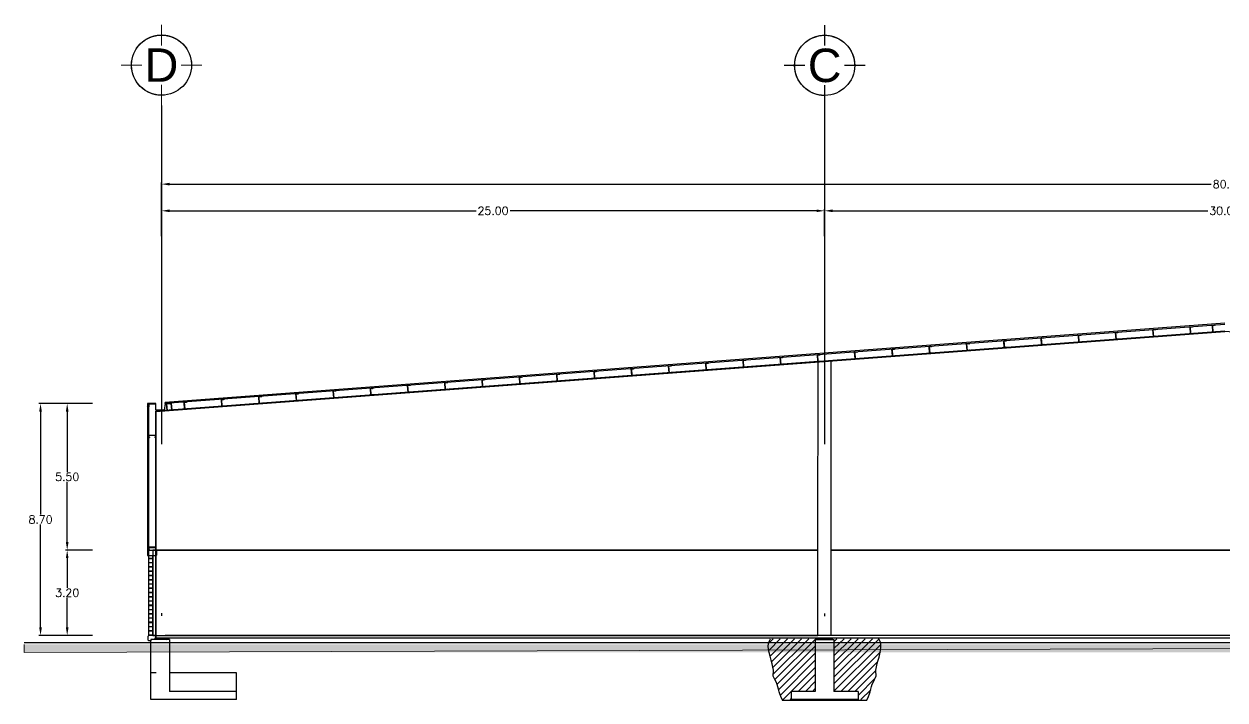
# Model space of a CAD drawing. Header units: millimetres. Extents: x -3 to 3438, y -2371 to 140.
# Drawn here: x 1063.23 to 1108.26, y -17.01 to 8.35 of the extents above; entities that cross this region are included whole.
import ezdxf
from ezdxf.enums import TextEntityAlignment as Align

# ---------------------------------------------------------------- set-up
doc = ezdxf.new("R2010")
doc.units = ezdxf.units.MM
doc.linetypes.add('DASHDOT', pattern=[25.4, 12.7, -6.35, 0, -6.35])
doc.layers.get('0').update_dxf_attribs({"color": 3})
for name, color, linetype in [('1- 1', 1, 'Continuous'), ('1- 2', 223, 'Continuous'), ('1- 3', 3, 'Continuous'), ('dim-75', 2, 'Continuous'), ('ejes', 140, 'DASHDOT'), ('hatch', 9, 'Continuous'), ('MARCO', 254, 'Continuous'), ('proy ante', 7, 'Continuous')]:
    doc.layers.add(name, color=color, linetype=linetype)
doc.layers.add('2', color=223, linetype='Continuous', lineweight=5)
doc.layers.add('3', color=3, linetype='Continuous', lineweight=30)
doc.styles.add('ALA', font='arial.ttf')
doc.styles.get("Standard").update_dxf_attribs({"font": 'arial.ttf'})
doc.styles.add('TEXTOS', font='romans.shx')
doc.dimstyles.new('DIM-75P', dxfattribs={"dimtxt": 0.3, "dimasz": 0.3, "dimexe": 0.0675, "dimexo": 0.0468, "dimgap": 0.0375, "dimtad": 0, "dimtih": 1, "dimtoh": 1, "dimzin": 0, "dimdsep": 46, "dimtxsty": 'TEXTOS', "dimcen": 0.3, "dimclrd": 1, "dimclre": 1, "dimclrt": 2, "dimadec": 0, "dimazin": 0, "dimtfac": 1, "dimtmove": 1, "dimatfit": 3, "dimldrblk": 'flecha', "dimfxl": 0.045, "dimtolj": 1, "dimtzin": 0, "dimlwd": -1, "dimlwe": -1, "dimarcsym": 0})

# ---------------------------------------------------------------- blocks, each defined once
blk = doc.blocks.new('ejeh')
at = {"layer": 'ejes', "const_width": 0.02}
for points in [[(0, 1.348), (0, 1)], [(-0.326, 0.674), (-0.674, 0.674)], [(0.326, 0.674), (0.674, 0.674)], [(0, 0), (0, 0.348)]]:
    blk.add_lwpolyline(points, dxfattribs=at)
blk.add_lwpolyline([(0, 0.174, -2.414214), (0.5, 0.674, 1)], format="xyb", dxfattribs=at)
at = {"layer": 'ejes'}
blk.add_circle((0, 0.674), 0.5, dxfattribs=at)
blk.add_attdef('X', text='', height=0.556, dxfattribs=at).set_placement((0, 0.674), align=Align.MIDDLE_CENTER)
blk = doc.blocks.new('*D92')
at = {"layer": 'Defpoints', "color": 0, "transparency": 16777216}
for p in [(1148.378, 2.343), (1068.381, 0.343), (1148.378, 0.343)]:
    blk.add_point(p, dxfattribs=at)
at = {"layer": 'dim-75', "color": 1, "transparency": 16777216}
for p, q in [((1068.381, 0.39), (1068.381, 2.41)), ((1068.681, 2.343), (1107.742, 2.343)), ((1148.078, 2.343), (1109.017, 2.343)), ((1148.378, 0.39), (1148.378, 2.41))]:
    blk.add_line(p, q, dxfattribs=at)
for points in [[(1068.681, 2.393), (1068.681, 2.293), (1068.381, 2.343)], [(1148.078, 2.393), (1148.078, 2.293), (1148.378, 2.343)]]:
    blk.add_solid(points, dxfattribs=at)
at = {"layer": 'dim-75', "color": 2, "transparency": 16777216, "insert": (1108.379, 2.343), "char_height": 0.3, "attachment_point": 5, "style": 'TEXTOS'}
blk.add_mtext('\\A1;80.00', dxfattribs=at)
blk = doc.blocks.new('flecha')
at = {"ltscale": 6}
for points in [[(-0.02, 0.03), (-0.11, 0.13), (-0.12, 0.05), (-0.12, 0.21)], [(-0.02, -0.03), (-0.11, -0.13), (-0.12, -0.05), (-0.12, -0.21)]]:
    blk.add_hatch(color=256, dxfattribs=at).paths.add_polyline_path(points)
for p, q in [((0.01, -0.02), (-0.14, 0.24)), ((0.01, 0.02), (-0.14, -0.24)), ((-0.13, 0.24), (-0.13, 0.03)), ((-0.13, 0.03), (-0.1, 0.12)), ((0, 0), (-0.1, 0.12)), ((0, 0), (-0.1, -0.12)), ((-0.13, -0.02), (-0.13, -0.24)), ((-0.13, -0.02), (-0.1, -0.12))]:
    blk.add_line(p, q, dxfattribs=at)
for points in [[(-0.02, 0.03), (-0.11, 0.13), (-0.12, 0.05), (-0.12, 0.21)], [(-0.02, -0.03), (-0.11, -0.13), (-0.12, -0.05), (-0.12, -0.21)]]:
    blk.add_lwpolyline(points, close=True, dxfattribs=at)
blk = doc.blocks.new('*D94')
at = {"layer": 'Defpoints', "color": 0, "transparency": 16777216}
for p in [(1093.246, 1.343), (1093.246, 0.343), (1123.254, 0.343)]:
    blk.add_point(p, dxfattribs=at)
at = {"layer": 'dim-75', "color": 1, "transparency": 16777216}
for p, q in [((1093.246, 0.39), (1093.246, 1.41)), ((1123.254, 0.39), (1123.254, 1.41)), ((1093.546, 1.343), (1107.612, 1.343)), ((1122.954, 1.343), (1108.887, 1.343))]:
    blk.add_line(p, q, dxfattribs=at)
for points in [[(1093.546, 1.393), (1093.546, 1.293), (1093.246, 1.343)], [(1122.954, 1.393), (1122.954, 1.293), (1123.254, 1.343)]]:
    blk.add_solid(points, dxfattribs=at)
at = {"layer": 'dim-75', "color": 2, "transparency": 16777216, "insert": (1108.25, 1.343), "char_height": 0.3, "attachment_point": 5, "style": 'TEXTOS'}
blk.add_mtext('\\A1;30.00', dxfattribs=at)
blk = doc.blocks.new('*D95')
at = {"layer": 'Defpoints', "color": 0, "transparency": 16777216}
for p in [(1068.381, 1.343), (1068.381, 0.343), (1093.246, 0.343)]:
    blk.add_point(p, dxfattribs=at)
at = {"layer": 'dim-75', "color": 1, "transparency": 16777216}
for p, q in [((1068.381, 0.39), (1068.381, 1.41)), ((1093.246, 0.39), (1093.246, 1.41)), ((1068.681, 1.343), (1080.176, 1.343)), ((1092.946, 1.343), (1081.451, 1.343))]:
    blk.add_line(p, q, dxfattribs=at)
for points in [[(1068.681, 1.393), (1068.681, 1.293), (1068.381, 1.343)], [(1092.946, 1.393), (1092.946, 1.293), (1093.246, 1.343)]]:
    blk.add_solid(points, dxfattribs=at)
at = {"layer": 'dim-75', "color": 2, "transparency": 16777216, "insert": (1080.813, 1.343), "char_height": 0.3, "attachment_point": 5, "style": 'TEXTOS'}
blk.add_mtext('\\A1;25.00', dxfattribs=at)
blk = doc.blocks.new('*D99')
at = {"layer": 'Defpoints', "color": 0, "transparency": 16777216}
for p in [(1065.845, -5.891), (1063.845, -14.591), (1065.845, -14.591)]:
    blk.add_point(p, dxfattribs=at)
at = {"layer": 'dim-75', "color": 1, "transparency": 16777216}
for p, q in [((1065.798, -5.891), (1063.777, -5.891)), ((1063.845, -6.191), (1063.845, -10.053)), ((1063.845, -14.291), (1063.845, -10.428)), ((1065.798, -14.591), (1063.777, -14.591))]:
    blk.add_line(p, q, dxfattribs=at)
for points in [[(1063.795, -6.191), (1063.895, -6.191), (1063.845, -5.891)], [(1063.795, -14.291), (1063.895, -14.291), (1063.845, -14.591)]]:
    blk.add_solid(points, dxfattribs=at)
at = {"layer": 'dim-75', "color": 2, "transparency": 16777216, "insert": (1063.845, -10.241), "char_height": 0.3, "attachment_point": 5, "style": 'TEXTOS'}
blk.add_mtext('\\A1;8.70', dxfattribs=at)
blk = doc.blocks.new('*D100')
at = {"layer": 'Defpoints', "color": 0, "transparency": 16777216}
for p in [(1064.845, -11.391), (1065.845, -11.391), (1065.845, -14.591)]:
    blk.add_point(p, dxfattribs=at)
at = {"layer": 'dim-75', "color": 1, "transparency": 16777216}
for p, q in [((1065.798, -11.391), (1064.777, -11.391)), ((1064.845, -11.691), (1064.845, -12.803)), ((1064.845, -14.291), (1064.845, -13.178)), ((1065.798, -14.591), (1064.777, -14.591))]:
    blk.add_line(p, q, dxfattribs=at)
for points in [[(1064.795, -11.691), (1064.895, -11.691), (1064.845, -11.391)], [(1064.795, -14.291), (1064.895, -14.291), (1064.845, -14.591)]]:
    blk.add_solid(points, dxfattribs=at)
at = {"layer": 'dim-75', "color": 2, "transparency": 16777216, "insert": (1064.845, -12.991), "char_height": 0.3, "attachment_point": 5, "style": 'TEXTOS'}
blk.add_mtext('\\A1;3.20', dxfattribs=at)
blk = doc.blocks.new('*D101')
at = {"layer": 'Defpoints', "color": 0, "transparency": 16777216}
for p in [(1064.845, -5.891), (1065.845, -5.891), (1065.845, -11.391)]:
    blk.add_point(p, dxfattribs=at)
at = {"layer": 'dim-75', "color": 1, "transparency": 16777216}
for p, q in [((1065.798, -5.891), (1064.777, -5.891)), ((1064.845, -6.191), (1064.845, -8.453)), ((1064.845, -11.091), (1064.845, -8.828)), ((1065.798, -11.391), (1064.777, -11.391))]:
    blk.add_line(p, q, dxfattribs=at)
for points in [[(1064.795, -6.191), (1064.895, -6.191), (1064.845, -5.891)], [(1064.795, -11.091), (1064.895, -11.091), (1064.845, -11.391)]]:
    blk.add_solid(points, dxfattribs=at)
at = {"layer": 'dim-75', "color": 2, "transparency": 16777216, "insert": (1064.845, -8.641), "char_height": 0.3, "attachment_point": 5, "style": 'TEXTOS'}
blk.add_mtext('\\A1;5.50', dxfattribs=at)

msp = doc.modelspace()

# ---------------------------------------------------------------- hatches: boundary and pattern name
at = {"layer": 'proy ante'}
for points in [[(1063.226, -14.929), (1063.226, -15.23), (1155.564, -14.929)], [(1063.226, -15.23), (1155.564, -14.929), (1155.564, -15.23)]]:
    msp.add_hatch(color=256, dxfattribs=at).paths.add_polyline_path(points)

# ---------------------------------------------------------------- linework, layer by layer
at = {"layer": '1- 1', "lineweight": 25}
for points in [[(1108.257, -2.876), (1068.518, -5.846)], [(1108.257, -2.923), (1068.518, -5.893), (1068.518, -5.846)], [(1108.257, -3.176), (1068.163, -6.177)], [(1108.257, -3.2), (1068.163, -6.201)], [(1067.855, -5.893), (1067.855, -11.596), (1067.902, -11.596)], [(1067.855, -5.893), (1067.902, -5.893)], [(1067.902, -11.596), (1067.902, -5.893)], [(1068.163, -7.078), (1068.163, -6.177)], [(1068.186, -7.078), (1068.186, -6.201)], [(1068.163, -14.692), (1068.163, -7.094)], [(1068.186, -14.692), (1068.186, -7.094)], [(1068.147, -11.375), (1068.155, -11.375), (1068.163, -11.367), (1068.163, -11.288), (1068.155, -11.28), (1067.91, -11.28), (1067.91, -11.375), (1067.926, -11.375), (1067.926, -11.367), (1067.91, -11.367), (1067.91, -11.288), (1068.155, -11.288)], [(1067.91, -14.598), (1067.91, -11.391)], [(1067.91, -11.391), (1068.186, -11.391), (1068.21, -11.414)], [(1067.91, -11.596), (1068.186, -11.596), (1068.21, -11.564)], [(1068.06, -11.699), (1067.91, -11.699)], [(1068.06, -14.598), (1068.06, -11.596)], [(1068.155, -11.367), (1068.147, -11.367), (1068.147, -11.375)], [(1068.163, -11.288), (1068.163, -11.367)], [(1068.21, -11.564), (1068.21, -11.414)], [(1068.06, -11.715), (1067.91, -11.715)], [(1068.06, -11.865), (1067.91, -11.865)], [(1068.06, -11.873), (1067.91, -11.873)], [(1068.06, -12.023), (1067.91, -12.023)], [(1068.06, -12.03), (1067.91, -12.03)], [(1068.06, -12.181), (1067.91, -12.181)], [(1068.06, -12.196), (1067.91, -12.196)], [(1068.06, -12.346), (1067.91, -12.346)], [(1068.06, -12.354), (1067.91, -12.354)], [(1068.06, -12.504), (1067.91, -12.504)], [(1068.06, -12.512), (1067.91, -12.512)], [(1068.06, -12.662), (1067.91, -12.662)], [(1068.06, -12.67), (1067.91, -12.67)], [(1068.06, -12.82), (1067.91, -12.82)], [(1068.06, -12.836), (1067.91, -12.836)], [(1068.06, -12.986), (1067.91, -12.986)], [(1068.06, -12.994), (1067.91, -12.994)], [(1068.06, -13.144), (1067.91, -13.144)], [(1068.06, -13.152), (1067.91, -13.152)], [(1068.06, -13.302), (1067.91, -13.302)], [(1068.06, -13.31), (1067.91, -13.31)], [(1068.06, -13.46), (1067.91, -13.46)], [(1068.06, -13.476), (1067.91, -13.476)], [(1068.06, -13.626), (1067.91, -13.626)], [(1068.06, -13.634), (1067.91, -13.634)], [(1068.06, -13.784), (1067.91, -13.784)], [(1068.06, -13.792), (1067.91, -13.792)], [(1068.06, -13.942), (1067.91, -13.942)], [(1068.06, -13.95), (1067.91, -13.95)], [(1068.06, -14.1), (1067.91, -14.1)], [(1068.06, -14.116), (1067.91, -14.116)], [(1068.06, -14.266), (1067.91, -14.266)], [(1068.06, -14.274), (1067.91, -14.274)], [(1067.886, -14.621), (1067.91, -14.598)], [(1068.06, -14.424), (1067.91, -14.424)], [(1068.06, -14.432), (1067.91, -14.432)], [(1068.06, -14.582), (1067.91, -14.582)], [(1068.186, -14.598), (1067.91, -14.598)]]:
    msp.add_lwpolyline(points, dxfattribs=at)
at = {"layer": '1- 2', "lineweight": 25}
for points in [[(1093.25, -5.222), (1093.25, -2.718)], [(1105.556, -3.121), (1105.635, -3.113)], [(1105.556, -3.121), (1105.556, -3.128)], [(1105.635, -3.121), (1105.556, -3.121)], [(1105.572, -3.373), (1105.556, -3.128)], [(1105.556, -3.128), (1105.572, -3.373), (1105.659, -3.365), (1105.659, -3.35)], [(1105.643, -3.121), (1105.635, -3.113)], [(1106.97, -3.271), (1106.97, -3.263), (1106.946, -3.018)], [(1106.954, -3.018), (1106.946, -3.018)], [(1106.954, -3.018), (1107.033, -3.01), (1107.041, -3.018)], [(1107.033, -3.01), (1106.954, -3.018), (1106.97, -3.263)], [(1107.033, -3.01), (1107.033, -3.002)], [(1107.041, -3.018), (1107.041, -3.026), (1107.033, -3.018)], [(1107.791, -2.955), (1107.87, -2.947)], [(1107.87, -2.955), (1107.87, -2.947), (1107.791, -2.955)], [(1107.791, -2.955), (1107.791, -2.963)], [(1107.807, -3.207), (1107.791, -2.963)], [(1107.791, -2.963), (1107.807, -3.207)], [(1107.878, -2.955), (1107.878, -2.947), (1107.87, -2.947)], [(1099.971, -3.539), (1099.964, -3.539), (1099.964, -3.547)], [(1099.979, -3.792), (1099.964, -3.547)], [(1099.964, -3.547), (1099.987, -3.792), (1100.066, -3.784), (1100.066, -3.768)], [(1099.971, -3.539), (1100.05, -3.531)], [(1099.971, -3.547), (1099.971, -3.539)], [(1100.05, -3.539), (1100.05, -3.531)], [(1101.362, -3.437), (1101.362, -3.429)], [(1101.377, -3.681), (1101.362, -3.437), (1101.37, -3.437)], [(1101.362, -3.437), (1101.385, -3.681)], [(1101.37, -3.437), (1101.449, -3.429), (1101.449, -3.437)], [(1101.449, -3.429), (1101.37, -3.437)], [(1101.449, -3.429), (1101.449, -3.421)], [(1102.776, -3.579), (1102.776, -3.587), (1102.783, -3.587)], [(1102.862, -3.579), (1102.783, -3.587)], [(1102.862, -3.563), (1102.862, -3.571)], [(1102.862, -3.571), (1102.862, -3.563)], [(1102.862, -3.579), (1102.862, -3.571)], [(1104.174, -3.476), (1104.158, -3.231), (1104.158, -3.223)], [(1104.158, -3.231), (1104.158, -3.223), (1104.237, -3.223)], [(1104.237, -3.223), (1104.158, -3.231), (1104.174, -3.476)], [(1104.174, -3.476), (1104.182, -3.476)], [(1104.182, -3.476), (1104.261, -3.468), (1104.261, -3.452)], [(1104.261, -3.476), (1104.182, -3.476)], [(1104.245, -3.223), (1104.237, -3.223)], [(1104.261, -3.452), (1104.261, -3.468)], [(1104.261, -3.476), (1104.261, -3.468)], [(1105.572, -3.373), (1105.58, -3.373)], [(1105.659, -3.35), (1105.659, -3.365), (1105.58, -3.373)], [(1107.049, -3.263), (1106.97, -3.271), (1106.97, -3.263)], [(1106.97, -3.271), (1107.049, -3.263)], [(1107.057, -3.247), (1107.057, -3.263), (1107.049, -3.263)], [(1107.057, -3.263), (1107.057, -3.247)], [(1107.057, -3.263), (1107.057, -3.255)], [(1107.807, -3.207), (1107.815, -3.207)], [(1107.894, -3.184), (1107.894, -3.2), (1107.815, -3.207)], [(1107.815, -3.207), (1107.894, -3.2), (1107.894, -3.184)], [(1107.815, -3.2), (1107.815, -3.192)], [(1094.379, -3.958), (1094.371, -3.966)], [(1094.482, -4.187), (1094.482, -4.203), (1094.395, -4.211), (1094.371, -3.966)], [(1094.379, -3.958), (1094.458, -3.95)], [(1094.466, -3.958), (1094.466, -3.974), (1094.458, -3.958), (1094.379, -3.958)], [(1094.379, -3.966), (1094.395, -4.211), (1094.474, -4.203)], [(1094.466, -3.958), (1094.458, -3.95)], [(1095.769, -3.855), (1095.769, -3.847)], [(1095.793, -4.108), (1095.793, -4.1), (1095.769, -3.855), (1095.777, -3.855)], [(1095.777, -3.855), (1095.856, -3.847), (1095.864, -3.855)], [(1095.856, -3.847), (1095.777, -3.855), (1095.793, -4.1)], [(1095.856, -3.847), (1095.856, -3.839)], [(1095.864, -3.855), (1095.864, -3.863), (1095.856, -3.863), (1095.856, -3.855)], [(1097.167, -3.752), (1097.167, -3.745)], [(1097.183, -3.997), (1097.167, -3.752), (1097.175, -3.752)], [(1097.167, -3.752), (1097.191, -3.997)], [(1097.27, -3.997), (1097.191, -4.005), (1097.183, -3.997)], [(1097.191, -4.005), (1097.191, -3.997)], [(1097.191, -4.005), (1097.27, -3.997)], [(1097.27, -3.989), (1097.27, -3.982), (1097.278, -3.982)], [(1097.27, -3.997), (1097.278, -3.997), (1097.278, -3.989)], [(1097.278, -3.982), (1097.278, -3.989)], [(1098.668, -3.895), (1098.589, -3.895), (1098.565, -3.65), (1098.573, -3.642)], [(1098.565, -3.65), (1098.565, -3.642)], [(1098.565, -3.65), (1098.589, -3.895), (1098.668, -3.887)], [(1098.573, -3.642), (1098.652, -3.642), (1098.66, -3.658), (1098.652, -3.658), (1098.652, -3.642), (1098.573, -3.65)], [(1098.676, -3.887), (1098.668, -3.871), (1098.676, -3.871)], [(1098.668, -3.895), (1098.676, -3.895), (1098.676, -3.887)], [(1098.676, -3.871), (1098.676, -3.887)], [(1100.066, -3.784), (1099.987, -3.792), (1099.979, -3.792)], [(1099.987, -3.792), (1099.987, -3.784)], [(1100.066, -3.768), (1100.074, -3.784)], [(1100.066, -3.784), (1100.074, -3.784)], [(1101.464, -3.681), (1101.385, -3.689), (1101.377, -3.681)], [(1101.385, -3.689), (1101.464, -3.681), (1101.464, -3.666), (1101.472, -3.666)], [(1101.385, -3.689), (1101.385, -3.681)], [(1101.472, -3.666), (1101.472, -3.681), (1101.464, -3.681)], [(1101.472, -3.681), (1101.472, -3.673)], [(1087.491, -4.732), (1087.412, -4.732), (1087.388, -4.487), (1087.396, -4.479)], [(1087.388, -4.487), (1087.388, -4.479)], [(1087.396, -4.479), (1087.483, -4.479)], [(1087.483, -4.479), (1087.483, -4.495), (1087.475, -4.495), (1087.475, -4.479), (1087.396, -4.487), (1087.412, -4.732), (1087.491, -4.724)], [(1087.475, -4.479), (1087.475, -4.471)], [(1088.794, -4.376), (1088.787, -4.376), (1088.787, -4.384)], [(1088.802, -4.629), (1088.787, -4.384)], [(1088.787, -4.384), (1088.81, -4.629), (1088.889, -4.621), (1088.889, -4.606), (1088.897, -4.606)], [(1088.794, -4.376), (1088.873, -4.369), (1088.873, -4.376)], [(1088.794, -4.384), (1088.794, -4.376)], [(1088.873, -4.369), (1088.873, -4.361)], [(1090.2, -4.519), (1090.185, -4.274), (1090.272, -4.266), (1090.272, -4.274)], [(1090.272, -4.266), (1090.185, -4.274)], [(1090.185, -4.274), (1090.208, -4.519)], [(1090.193, -4.274), (1090.193, -4.266)], [(1090.208, -4.527), (1090.287, -4.519), (1090.287, -4.503)], [(1090.272, -4.266), (1090.272, -4.258)], [(1090.287, -4.503), (1090.295, -4.519)], [(1091.599, -4.416), (1091.583, -4.171), (1091.662, -4.163)], [(1091.662, -4.163), (1091.583, -4.171), (1091.599, -4.416)], [(1091.599, -4.416), (1091.599, -4.424), (1091.606, -4.424)], [(1091.685, -4.416), (1091.606, -4.424)], [(1091.606, -4.416), (1091.685, -4.416)], [(1091.67, -4.163), (1091.662, -4.163)], [(1091.685, -4.4), (1091.685, -4.408)], [(1091.685, -4.408), (1091.685, -4.4)], [(1091.685, -4.416), (1091.685, -4.408)], [(1092.997, -4.313), (1092.981, -4.068), (1092.981, -4.061)], [(1092.981, -4.068), (1092.981, -4.061), (1093.06, -4.061)], [(1093.06, -4.061), (1092.981, -4.068), (1092.997, -4.313)], [(1092.997, -4.313), (1093.005, -4.313)], [(1093.005, -4.313), (1093.084, -4.305), (1093.084, -4.29)], [(1093.084, -4.313), (1093.005, -4.313)], [(1093.068, -4.061), (1093.06, -4.061)], [(1093.084, -4.29), (1093.084, -4.305)], [(1093.084, -4.313), (1093.084, -4.305)], [(1094.482, -4.203), (1094.482, -4.187)], [(1095.872, -4.1), (1095.793, -4.108), (1095.793, -4.1)], [(1095.793, -4.108), (1095.872, -4.1)], [(1095.88, -4.084), (1095.88, -4.1), (1095.872, -4.1)], [(1095.88, -4.1), (1095.872, -4.084), (1095.88, -4.084)], [(1095.88, -4.1), (1095.88, -4.092)], [(1081.82, -5.151), (1081.804, -4.906), (1081.804, -4.898)], [(1081.804, -4.906), (1081.804, -4.898), (1081.883, -4.898)], [(1081.883, -4.898), (1081.804, -4.906), (1081.82, -5.151)], [(1081.891, -4.898), (1081.883, -4.898)], [(1083.202, -4.795), (1083.281, -4.787)], [(1083.202, -4.795), (1083.202, -4.803)], [(1083.281, -4.795), (1083.202, -4.795)], [(1083.305, -5.024), (1083.305, -5.04), (1083.218, -5.048), (1083.202, -4.803)], [(1083.202, -4.803), (1083.218, -5.048), (1083.305, -5.04), (1083.305, -5.024)], [(1083.289, -4.795), (1083.289, -4.787), (1083.281, -4.787)], [(1084.616, -4.937), (1084.6, -4.692), (1084.679, -4.685)], [(1084.679, -4.692), (1084.679, -4.685), (1084.6, -4.692), (1084.616, -4.937)], [(1084.616, -4.937), (1084.616, -4.945), (1084.624, -4.945)], [(1084.703, -4.922), (1084.703, -4.937), (1084.624, -4.945)], [(1084.624, -4.945), (1084.703, -4.937), (1084.703, -4.922)], [(1084.687, -4.692), (1084.687, -4.685), (1084.679, -4.685)], [(1086.014, -4.843), (1086.014, -4.835), (1085.99, -4.59)], [(1085.998, -4.59), (1085.99, -4.59)], [(1085.998, -4.59), (1086.077, -4.582)], [(1086.085, -4.582), (1086.085, -4.598), (1086.077, -4.582), (1085.998, -4.59), (1086.014, -4.835), (1086.093, -4.835)], [(1086.101, -4.835), (1086.014, -4.843), (1086.014, -4.835)], [(1086.085, -4.582), (1086.077, -4.582)], [(1086.093, -4.827), (1086.093, -4.819)], [(1086.101, -4.819), (1086.101, -4.827)], [(1086.101, -4.827), (1086.101, -4.819)], [(1086.101, -4.835), (1086.101, -4.827)], [(1087.499, -4.724), (1087.491, -4.708), (1087.499, -4.708)], [(1087.491, -4.732), (1087.499, -4.732), (1087.499, -4.724)], [(1087.499, -4.708), (1087.499, -4.724)], [(1088.889, -4.621), (1088.81, -4.629), (1088.802, -4.629)], [(1088.81, -4.629), (1088.81, -4.621)], [(1088.897, -4.606), (1088.897, -4.621), (1088.889, -4.621)], [(1088.897, -4.621), (1088.897, -4.613)], [(1090.2, -4.519), (1090.2, -4.527), (1090.208, -4.527)], [(1090.287, -4.519), (1090.208, -4.527)], [(1090.287, -4.519), (1090.295, -4.519)], [(1076.227, -5.569), (1076.212, -5.324), (1076.219, -5.316)], [(1076.212, -5.324), (1076.212, -5.316)], [(1076.212, -5.324), (1076.235, -5.569), (1076.314, -5.561), (1076.314, -5.546), (1076.322, -5.546)], [(1076.219, -5.316), (1076.298, -5.316), (1076.306, -5.332), (1076.298, -5.332), (1076.298, -5.316), (1076.219, -5.324)], [(1077.61, -5.214), (1077.697, -5.206), (1077.697, -5.214)], [(1077.61, -5.214), (1077.61, -5.222)], [(1077.625, -5.467), (1077.61, -5.222)], [(1077.61, -5.222), (1077.633, -5.467), (1077.712, -5.459), (1077.712, -5.443)], [(1077.617, -5.222), (1077.617, -5.214)], [(1077.696, -5.206), (1077.696, -5.198)], [(1079.023, -5.356), (1079.008, -5.111), (1079.087, -5.103)], [(1079.087, -5.103), (1079.008, -5.111), (1079.023, -5.356)], [(1079.023, -5.356), (1079.023, -5.364), (1079.031, -5.364)], [(1079.11, -5.34), (1079.11, -5.356), (1079.031, -5.364)], [(1079.031, -5.364), (1079.11, -5.356), (1079.11, -5.34)], [(1079.031, -5.356), (1079.031, -5.348)], [(1079.095, -5.111), (1079.095, -5.103), (1079.087, -5.103)], [(1080.422, -5.253), (1080.406, -5.008), (1080.485, -5.001)], [(1080.485, -5.001), (1080.406, -5.008), (1080.422, -5.253)], [(1080.422, -5.253), (1080.422, -5.261), (1080.43, -5.261)], [(1080.508, -5.253), (1080.43, -5.261)], [(1080.43, -5.253), (1080.509, -5.253)], [(1080.493, -5.001), (1080.485, -5.001)], [(1080.508, -5.237), (1080.508, -5.245)], [(1080.508, -5.253), (1080.508, -5.245)], [(1080.509, -5.245), (1080.509, -5.237)], [(1081.82, -5.151), (1081.828, -5.151)], [(1081.828, -5.151), (1081.907, -5.143), (1081.907, -5.127)], [(1081.907, -5.151), (1081.828, -5.151)], [(1081.907, -5.127), (1081.907, -5.143)], [(1081.907, -5.151), (1081.907, -5.143)], [(1069.229, -5.846), (1069.253, -6.091), (1069.332, -6.091)], [(1070.643, -5.988), (1070.627, -5.743), (1070.627, -5.735)], [(1070.627, -5.743), (1070.627, -5.735), (1070.706, -5.735)], [(1070.706, -5.735), (1070.627, -5.743), (1070.643, -5.988)], [(1070.714, -5.735), (1070.706, -5.735)], [(1072.025, -5.632), (1072.104, -5.625)], [(1072.025, -5.632), (1072.025, -5.64)], [(1072.104, -5.632), (1072.025, -5.632)], [(1072.041, -5.885), (1072.025, -5.64)], [(1072.025, -5.64), (1072.041, -5.885)], [(1072.112, -5.632), (1072.112, -5.625), (1072.104, -5.625)], [(1073.439, -5.783), (1073.439, -5.775), (1073.415, -5.53)], [(1073.423, -5.53), (1073.415, -5.53)], [(1073.423, -5.53), (1073.502, -5.522)], [(1073.502, -5.522), (1073.423, -5.53), (1073.439, -5.775)], [(1073.526, -5.759), (1073.526, -5.775), (1073.439, -5.783), (1073.439, -5.775)], [(1073.439, -5.783), (1073.526, -5.775)], [(1073.51, -5.53), (1073.51, -5.522), (1073.502, -5.522)], [(1073.51, -5.53), (1073.51, -5.538), (1073.502, -5.53)], [(1073.518, -5.775), (1073.518, -5.767)], [(1073.526, -5.775), (1073.526, -5.759)], [(1074.813, -5.427), (1074.813, -5.419)], [(1074.837, -5.68), (1074.837, -5.672), (1074.813, -5.427), (1074.821, -5.427)], [(1074.821, -5.427), (1074.9, -5.419), (1074.908, -5.419)], [(1074.908, -5.419), (1074.908, -5.435), (1074.9, -5.435), (1074.9, -5.419), (1074.821, -5.427), (1074.837, -5.672), (1074.916, -5.672)], [(1074.916, -5.672), (1074.837, -5.68), (1074.837, -5.672)], [(1074.9, -5.419), (1074.9, -5.411)], [(1074.916, -5.664), (1074.916, -5.656)], [(1074.916, -5.672), (1074.924, -5.672), (1074.924, -5.664)], [(1074.924, -5.656), (1074.924, -5.664)], [(1074.924, -5.664), (1074.924, -5.656)], [(1076.314, -5.569), (1076.227, -5.569)], [(1076.235, -5.569), (1076.235, -5.561)], [(1076.322, -5.546), (1076.322, -5.561), (1076.314, -5.569)], [(1076.322, -5.561), (1076.322, -5.553)], [(1077.625, -5.467), (1077.633, -5.467)], [(1077.712, -5.459), (1077.633, -5.467)], [(1077.712, -5.443), (1077.72, -5.459)], [(1077.712, -5.459), (1077.72, -5.459)], [(1068.139, -5.988), (1068.163, -5.988), (1068.163, -5.909), (1068.155, -5.901), (1067.91, -5.901), (1067.902, -5.909), (1067.902, -5.988), (1067.926, -5.988), (1067.91, -5.988), (1067.91, -5.909)], [(1067.91, -5.901), (1068.155, -5.901)], [(1068.155, -5.909), (1068.155, -5.988), (1068.139, -5.988)], [(1068.573, -5.893), (1068.565, -5.901)], [(1068.668, -6.138), (1068.589, -6.146), (1068.565, -5.901)], [(1068.573, -5.893), (1068.652, -5.885), (1068.66, -5.893)], [(1068.66, -5.893), (1068.66, -5.909), (1068.652, -5.893), (1068.573, -5.893)], [(1068.573, -5.901), (1068.589, -6.146), (1068.668, -6.138)], [(1068.652, -5.885), (1068.652, -5.877)], [(1068.676, -6.122), (1068.676, -6.138), (1068.763, -6.138), (1068.763, -6.13), (1068.747, -5.885), (1068.739, -5.877), (1068.66, -5.885), (1068.66, -5.909), (1068.66, -5.893)], [(1068.66, -5.885), (1068.739, -5.885)], [(1068.676, -6.138), (1068.676, -6.122)], [(1068.676, -6.138), (1068.676, -6.13)], [(1068.747, -5.885), (1068.763, -6.13), (1068.684, -6.138)], [(1069.245, -6.091), (1069.245, -6.098), (1069.253, -6.098)], [(1069.332, -6.091), (1069.253, -6.098)], [(1069.332, -6.075), (1069.34, -6.083)], [(1069.332, -6.083), (1069.332, -6.075)], [(1069.332, -6.091), (1069.34, -6.083)], [(1070.643, -5.988), (1070.651, -5.988)], [(1070.651, -5.988), (1070.73, -5.98), (1070.73, -5.964)], [(1070.73, -5.988), (1070.651, -5.988)], [(1070.73, -5.964), (1070.73, -5.988)], [(1070.73, -5.98), (1070.73, -5.972)], [(1072.041, -5.885), (1072.049, -5.885)], [(1072.128, -5.861), (1072.128, -5.877), (1072.049, -5.885)], [(1072.049, -5.885), (1072.128, -5.877), (1072.128, -5.861)], [(1067.91, -7.078), (1067.91, -7.086), (1067.902, -7.086)], [(1067.902, -7.165), (1067.902, -7.086)], [(1067.902, -7.165), (1067.91, -7.165), (1067.91, -7.173)], [(1067.91, -7.078), (1068.155, -7.078)], [(1068.155, -7.173), (1068.139, -7.173), (1068.139, -7.165), (1068.155, -7.165), (1068.155, -7.086), (1067.91, -7.086), (1067.91, -7.165), (1067.926, -7.165), (1067.926, -7.173)], [(1067.926, -7.173), (1067.91, -7.173)], [(1068.163, -7.086), (1068.155, -7.086), (1068.155, -7.078)], [(1068.155, -7.173), (1068.155, -7.165), (1068.163, -7.165)], [(1068.163, -7.086), (1068.163, -7.165)], [(1094.656, -14.598), (1068.518, -14.598)], [(1147.973, -14.692), (1068.518, -14.692)], [(1092.997, -14.598), (1076.346, -14.598)], [(1123.013, -14.598), (1093.494, -14.598)]]:
    msp.add_lwpolyline(points, dxfattribs=at)
for points, knots in [([(1105.643, -3.121), (1105.643, -3.121), (1105.643, -3.136), (1105.643, -3.136), (1105.643, -3.136), (1105.643, -3.121), (1105.643, -3.121)], [0, 0, 0, 0, 1, 1, 1, 2, 2, 2, 2]), ([(1107.878, -2.955), (1107.878, -2.955), (1107.878, -2.963), (1107.878, -2.963), (1107.878, -2.963), (1107.878, -2.955), (1107.878, -2.955)], [0, 0, 0, 0, 1, 1, 1, 2, 2, 2, 2]), ([(1100.05, -3.539), (1100.05, -3.539), (1100.05, -3.555), (1100.05, -3.555), (1100.05, -3.555), (1100.05, -3.539), (1100.05, -3.539), (1100.05, -3.539), (1099.971, -3.539), (1099.971, -3.539)], [0, 0, 0, 0, 1, 1, 1, 2, 2, 2, 3, 3, 3, 3]), ([(1101.449, -3.437), (1101.449, -3.437), (1101.449, -3.444), (1101.449, -3.444), (1101.449, -3.444), (1101.449, -3.437), (1101.449, -3.437)], [0, 0, 0, 0, 1, 1, 1, 2, 2, 2, 2]), ([(1102.776, -3.579), (1102.776, -3.579), (1102.76, -3.334), (1102.76, -3.334), (1102.76, -3.334), (1102.847, -3.326), (1102.847, -3.326), (1102.847, -3.326), (1102.847, -3.342), (1102.847, -3.342), (1102.847, -3.342), (1102.847, -3.326), (1102.847, -3.326), (1102.847, -3.326), (1102.76, -3.334), (1102.76, -3.334), (1102.76, -3.334), (1102.783, -3.579), (1102.783, -3.579), (1102.783, -3.579), (1102.862, -3.579), (1102.862, -3.579)], [0, 0, 0, 0, 1, 1, 1, 2, 2, 2, 3, 3, 3, 4, 4, 4, 5, 5, 5, 6, 6, 6, 7, 7, 7, 7]), ([(1104.245, -3.223), (1104.245, -3.223), (1104.245, -3.239), (1104.245, -3.239), (1104.245, -3.239), (1104.245, -3.223), (1104.245, -3.223)], [0, 0, 0, 0, 1, 1, 1, 2, 2, 2, 2]), ([(1097.175, -3.752), (1097.175, -3.752), (1097.254, -3.745), (1097.254, -3.745), (1097.254, -3.745), (1097.254, -3.76), (1097.254, -3.76), (1097.254, -3.76), (1097.254, -3.745), (1097.254, -3.745), (1097.254, -3.745), (1097.175, -3.752), (1097.175, -3.752)], [0, 0, 0, 0, 1, 1, 1, 2, 2, 2, 3, 3, 3, 4, 4, 4, 4]), ([(1088.873, -4.376), (1088.873, -4.376), (1088.873, -4.392), (1088.873, -4.392), (1088.873, -4.392), (1088.873, -4.376), (1088.873, -4.376), (1088.873, -4.376), (1088.794, -4.376), (1088.794, -4.376)], [0, 0, 0, 0, 1, 1, 1, 2, 2, 2, 3, 3, 3, 3]), ([(1090.272, -4.274), (1090.272, -4.274), (1090.272, -4.282), (1090.272, -4.282), (1090.272, -4.282), (1090.272, -4.274), (1090.272, -4.274)], [0, 0, 0, 0, 1, 1, 1, 2, 2, 2, 2]), ([(1091.67, -4.163), (1091.67, -4.163), (1091.67, -4.179), (1091.67, -4.179), (1091.67, -4.179), (1091.67, -4.163), (1091.67, -4.163)], [0, 0, 0, 0, 1, 1, 1, 2, 2, 2, 2]), ([(1093.068, -4.061), (1093.068, -4.061), (1093.068, -4.076), (1093.068, -4.076), (1093.068, -4.076), (1093.068, -4.061), (1093.068, -4.061)], [0, 0, 0, 0, 1, 1, 1, 2, 2, 2, 2]), ([(1081.891, -4.898), (1081.891, -4.898), (1081.891, -4.914), (1081.891, -4.914), (1081.891, -4.914), (1081.891, -4.898), (1081.891, -4.898)], [0, 0, 0, 0, 1, 1, 1, 2, 2, 2, 2]), ([(1083.289, -4.795), (1083.289, -4.795), (1083.289, -4.811), (1083.289, -4.811), (1083.289, -4.811), (1083.289, -4.795), (1083.289, -4.795)], [0, 0, 0, 0, 1, 1, 1, 2, 2, 2, 2]), ([(1084.687, -4.692), (1084.687, -4.692), (1084.687, -4.7), (1084.687, -4.7), (1084.687, -4.7), (1084.687, -4.692), (1084.687, -4.692)], [0, 0, 0, 0, 1, 1, 1, 2, 2, 2, 2]), ([(1077.696, -5.214), (1077.696, -5.214), (1077.696, -5.23), (1077.696, -5.23), (1077.696, -5.23), (1077.696, -5.214), (1077.696, -5.214), (1077.696, -5.214), (1077.618, -5.214), (1077.618, -5.214)], [0, 0, 0, 0, 1, 1, 1, 2, 2, 2, 3, 3, 3, 3]), ([(1079.095, -5.111), (1079.095, -5.111), (1079.095, -5.119), (1079.095, -5.119), (1079.095, -5.119), (1079.095, -5.111), (1079.095, -5.111)], [0, 0, 0, 0, 1, 1, 1, 2, 2, 2, 2]), ([(1080.493, -5.001), (1080.493, -5.001), (1080.493, -5.016), (1080.493, -5.016), (1080.493, -5.016), (1080.493, -5.001), (1080.493, -5.001)], [0, 0, 0, 0, 1, 1, 1, 2, 2, 2, 2]), ([(1069.245, -6.091), (1069.245, -6.091), (1069.229, -5.846), (1069.229, -5.846), (1069.229, -5.846), (1069.316, -5.838), (1069.316, -5.838), (1069.316, -5.838), (1069.316, -5.854), (1069.316, -5.854), (1069.316, -5.854), (1069.316, -5.838), (1069.316, -5.838), (1069.316, -5.838), (1069.237, -5.846), (1069.237, -5.846)], [0, 0, 0, 0, 1, 1, 1, 2, 2, 2, 3, 3, 3, 4, 4, 4, 5, 5, 5, 5]), ([(1070.714, -5.735), (1070.714, -5.735), (1070.714, -5.751), (1070.714, -5.751), (1070.714, -5.751), (1070.714, -5.735), (1070.714, -5.735)], [0, 0, 0, 0, 1, 1, 1, 2, 2, 2, 2]), ([(1072.112, -5.632), (1072.112, -5.632), (1072.112, -5.648), (1072.112, -5.648), (1072.112, -5.648), (1072.112, -5.632), (1072.112, -5.632)], [0, 0, 0, 0, 1, 1, 1, 2, 2, 2, 2]), ([(1068.676, -6.138), (1068.676, -6.138), (1068.676, -6.122), (1068.676, -6.122), (1068.676, -6.122), (1068.676, -6.138), (1068.676, -6.138), (1068.676, -6.138), (1068.668, -6.138), (1068.668, -6.138)], [0, 0, 0, 0, 1, 1, 1, 2, 2, 2, 3, 3, 3, 3])]:
    msp.add_open_spline(points, degree=3, knots=knots, dxfattribs=at)
at = {"layer": '1- 3', "lineweight": 25}
msp.add_lwpolyline([(1068.723, -5.877), (1068.518, -5.893), (1068.479, -6.138), (1068.163, -6.138), (1068.163, -5.893), (1067.855, -5.893), (1067.855, -5.996), (1067.839, -6.012)], dxfattribs=at)
at = {"layer": '2', "lineweight": 25}
for points in [[(1067.886, -14.771), (1067.886, -14.621)], [(1067.91, -14.795), (1067.886, -14.771)], [(1067.981, -14.795), (1067.91, -14.795)], [(1068.131, -14.716), (1068.107, -14.748)], [(1068.534, -14.716), (1068.534, -14.692), (1068.131, -14.692), (1068.131, -14.716), (1068.534, -14.716)], [(1068.534, -14.692), (1068.534, -14.692)], [(1068.534, -14.716), (1068.566, -14.748)], [(1092.973, -14.716), (1092.942, -14.748)], [(1092.973, -14.716), (1092.973, -14.692), (1093.526, -14.692), (1093.526, -14.716), (1092.973, -14.716)], [(1092.973, -14.692), (1092.973, -14.692)], [(1093.526, -14.716), (1093.55, -14.748)], [(1091.654, -17.015), (1094.829, -17.015)]]:
    msp.add_lwpolyline(points, dxfattribs=at)
at = {"layer": '3', "lineweight": 25}
for points in [[(1068.186, -14.748), (1067.981, -14.748), (1067.981, -14.795)], [(1067.981, -16.999), (1067.981, -14.795)], [(1068.684, -14.748), (1068.186, -14.748)], [(1068.684, -14.748), (1068.684, -16.699)], [(1092.894, -14.748), (1092.894, -16.699)], [(1092.894, -14.748), (1093.597, -14.748)], [(1093.597, -14.748), (1093.597, -16.699)], [(1068.186, -15.996), (1067.981, -15.996)], [(1071.188, -15.996), (1068.684, -15.996)], [(1071.188, -16.999), (1071.188, -15.996)], [(1071.188, -16.999), (1067.981, -16.999)], [(1071.188, -16.699), (1068.684, -16.699)], [(1091.994, -16.699), (1091.994, -16.999)], [(1094.498, -16.699), (1094.498, -16.999), (1091.994, -16.999)], [(1092.894, -16.699), (1091.994, -16.699)], [(1094.498, -16.699), (1093.597, -16.699)]]:
    msp.add_lwpolyline(points, dxfattribs=at)
at = {"layer": 'ejes'}
for p, q in [((1068.381, 5.29), (1068.381, -14.591)), ((1093.246, 5.281), (1093.246, -14.591))]:
    msp.add_line(p, q, dxfattribs=at)
at = {"layer": 'hatch', "lineweight": 25}
for points in [[(1093.494, -11.391), (1093.494, -4.282), (1108.257, -3.176), (1123.036, -4.282), (1123.036, -11.391), (1093.494, -11.391)], [(1092.997, -11.391), (1093.005, -4.313), (1068.163, -6.177), (1068.163, -11.391), (1092.997, -11.391)], [(1068.06, -11.391), (1068.06, -14.598), (1092.997, -14.598), (1092.997, -11.391), (1068.06, -11.391)], [(1068.186, -11.391), (1092.997, -11.391)], [(1123.013, -11.391), (1123.013, -14.598), (1093.494, -14.598), (1093.494, -11.391), (1123.013, -11.391)], [(1093.494, -11.391), (1123.013, -11.391)], [(1091.149, -14.882), (1091.322, -14.716)], [(1091.149, -15.158), (1091.583, -14.716)], [(1091.204, -15.364), (1091.852, -14.716)], [(1091.251, -15.577), (1092.112, -14.716)], [(1091.306, -15.79), (1092.381, -14.716)], [(1091.322, -16.043), (1092.649, -14.716)], [(1091.378, -16.249), (1092.91, -14.716)], [(1093.597, -14.827), (1093.708, -14.716)], [(1093.597, -15.087), (1093.976, -14.716)], [(1093.597, -15.356), (1094.237, -14.716)], [(1093.597, -15.625), (1094.506, -14.716)], [(1093.597, -15.885), (1094.766, -14.716)], [(1093.597, -16.154), (1095.035, -14.716)], [(1093.597, -16.414), (1095.288, -14.724)], [(1155.564, -14.866), (1063.226, -14.866)], [(1091.464, -16.422), (1092.894, -14.993)], [(1091.52, -16.636), (1092.894, -15.261)], [(1093.597, -16.683), (1095.351, -14.929)], [(1093.85, -16.699), (1095.335, -15.206)], [(1091.591, -16.833), (1092.894, -15.522)], [(1094.118, -16.699), (1095.24, -15.569)], [(1091.694, -16.999), (1092.894, -15.79)], [(1092.254, -16.699), (1092.894, -16.059)], [(1094.379, -16.699), (1095.161, -15.909)], [(1094.498, -16.841), (1095.137, -16.201)], [(1092.523, -16.699), (1092.894, -16.32)], [(1092.791, -16.699), (1092.894, -16.588)], [(1094.608, -16.999), (1094.972, -16.636)], [(1091.954, -16.999), (1091.994, -16.959)]]:
    msp.add_lwpolyline(points, dxfattribs=at)
for points, knots in [([(1091.662, -17.015), (1091.662, -17.015), (1091.607, -16.888), (1091.607, -16.888), (1091.607, -16.888), (1091.567, -16.786), (1091.567, -16.786), (1091.567, -16.786), (1091.543, -16.707), (1091.543, -16.707), (1091.488, -16.551), (1091.51, -16.478), (1091.425, -16.328), (1091.425, -16.328), (1091.378, -16.249), (1091.378, -16.249), (1091.324, -16.129), (1091.298, -16.102), (1091.33, -15.972), (1091.33, -15.972), (1091.33, -15.893), (1091.33, -15.893), (1091.285, -15.625), (1091.094, -15.108), (1091.141, -14.906), (1091.141, -14.906), (1091.172, -14.819), (1091.172, -14.819), (1091.172, -14.819), (1091.212, -14.716), (1091.212, -14.716)], [0, 0, 0, 0, 1, 1, 1, 2, 2, 2, 3, 3, 3, 4, 4, 4, 5, 5, 5, 6, 6, 6, 7, 7, 7, 8, 8, 8, 9, 9, 9, 10, 10, 10, 10]), ([(1094.829, -17.015), (1094.829, -17.015), (1094.885, -16.888), (1094.885, -16.888), (1094.885, -16.888), (1094.924, -16.786), (1094.924, -16.786), (1094.924, -16.786), (1094.956, -16.707), (1094.956, -16.707), (1094.996, -16.563), (1094.993, -16.456), (1095.074, -16.328), (1095.074, -16.328), (1095.098, -16.288), (1095.098, -16.288), (1095.098, -16.288), (1095.114, -16.249), (1095.114, -16.249), (1095.189, -16.112), (1095.183, -16.114), (1095.169, -15.972), (1095.169, -15.972), (1095.161, -15.948), (1095.161, -15.948), (1095.161, -15.948), (1095.161, -15.893), (1095.161, -15.893), (1095.224, -15.564), (1095.373, -15.244), (1095.351, -14.906), (1095.351, -14.906), (1095.327, -14.819), (1095.327, -14.819), (1095.327, -14.819), (1095.28, -14.716), (1095.28, -14.716)], [0, 0, 0, 0, 1, 1, 1, 2, 2, 2, 3, 3, 3, 4, 4, 4, 5, 5, 5, 6, 6, 6, 7, 7, 7, 8, 8, 8, 9, 9, 9, 10, 10, 10, 11, 11, 11, 12, 12, 12, 12])]:
    msp.add_open_spline(points, degree=3, knots=knots, dxfattribs=at)
at = {"layer": 'proy ante', "lineweight": 0}
for points in [[(1063.226, -14.929), (1063.226, -15.23), (1155.564, -14.929)], [(1063.226, -15.23), (1155.564, -14.929), (1155.564, -15.23)]]:
    msp.add_lwpolyline(points, dxfattribs=at)

# ---------------------------------------------------------------- block references
at = {"layer": 'MARCO'}
ref = msp.add_blockref('ejeh', (1068.381, 5.29), dxfattribs=dict(at, xscale=2.254873559710263, yscale=2.254873559710263, zscale=2.254873559710263))
ref.add_attrib('X', 'D', dxfattribs={"layer": 'ejes', "height": 1.254, "style": 'ALA'}).set_placement((1068.381, 6.81), align=Align.MIDDLE_CENTER)
ref = msp.add_blockref('ejeh', (1093.246, 5.281), dxfattribs=dict(at, xscale=2.254873559710263, yscale=2.254873559710263, zscale=2.254873559710263))
ref.add_attrib('X', 'C', dxfattribs={"layer": 'ejes', "height": 1.254, "style": 'ALA'}).set_placement((1093.246, 6.801), align=Align.MIDDLE_CENTER)

# ---------------------------------------------------------------- dimensions: what is measured, and where the dimension line sits
at = {"layer": 'dim-75'}
for base, p1, p2, angle, picture, middle in [((1148.378, 2.343), (1068.381, 0.343), (1148.378, 0.343), 180, '*D92', (1108.379, 2.343)), ((1063.845, -14.591), (1065.845, -5.891), (1065.845, -14.591), 90, '*D99', (1063.845, -10.241)), ((1064.845, -5.891), (1065.845, -11.391), (1065.845, -5.891), 90, '*D101', (1064.845, -8.641)), ((1064.845, -11.391), (1065.845, -14.591), (1065.845, -11.391), 90, '*D100', (1064.845, -12.991))]:
    dim = msp.add_linear_dim(base=base, p1=p1, p2=p2, angle=angle, dimstyle='DIM-75P', dxfattribs=at)
    dim.commit()
    dim.dimension.update_dxf_attribs({"geometry": picture, "text_midpoint": middle})
for base, p1, p2, text, picture, middle in [((1068.381, 1.343), (1093.246, 0.343), (1068.381, 0.343), '25.00', '*D95', (1080.813, 1.343)), ((1093.246, 1.343), (1123.254, 0.343), (1093.246, 0.343), '30.00', '*D94', (1108.25, 1.343))]:
    dim = msp.add_linear_dim(base=base, p1=p1, p2=p2, angle=180, text=text, dimstyle='DIM-75P', dxfattribs=at)
    dim.commit()
    dim.dimension.update_dxf_attribs({"geometry": picture, "text_midpoint": middle})

doc.saveas('drawing.dxf')
